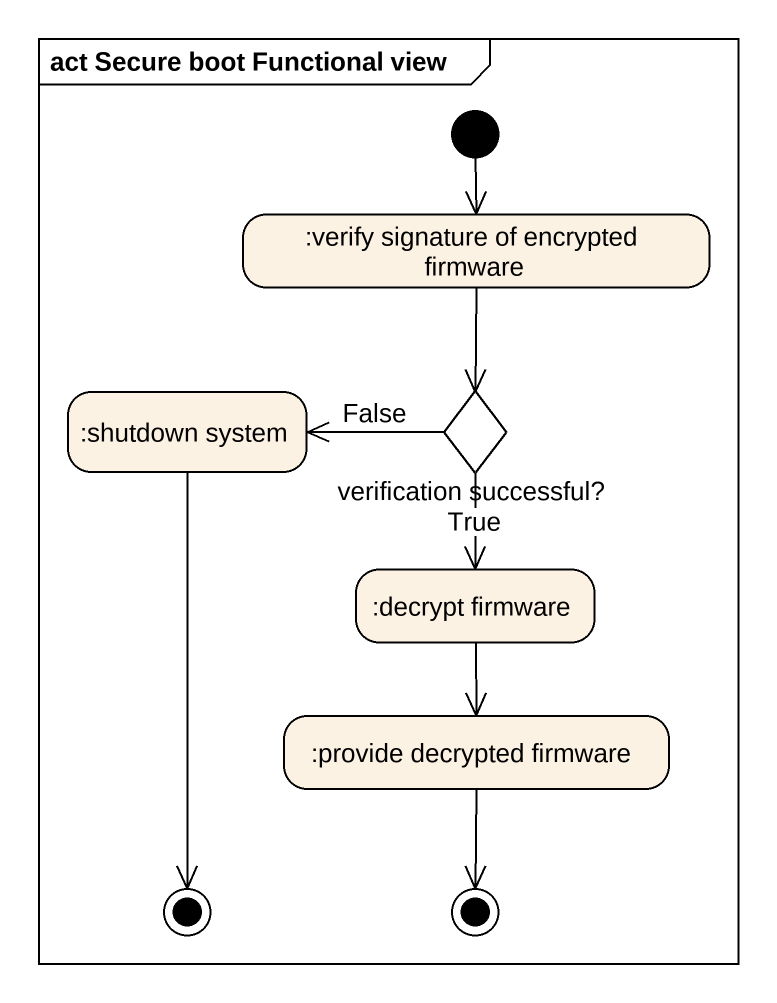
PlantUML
@startuml
mainframe act Secure boot Functional view
hide empty description
state ":verify signature of encrypted firmware" as verify_signature_of
state ":shutdown system" as shutdown_system
state "verification successful?" as verification_successful <<choice>>
state ":decrypt firmware" as decrypt_firmware
state ":provide decrypted firmware" as provide_decrypted_firmware
state final1 <<end>>
state final2 <<end>>
[*] --> verify_signature_of
verify_signature_of --> verification_successful
shutdown_system --> final1
verification_successful -left-> shutdown_system : False
verification_successful --> decrypt_firmware : True
decrypt_firmware --> provide_decrypted_firmware
provide_decrypted_firmware --> final2
@enduml
